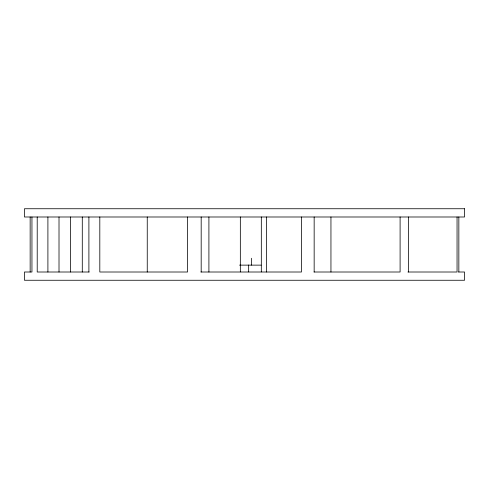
<?xml version="1.0" encoding="UTF-8"?>
<svg xmlns="http://www.w3.org/2000/svg" width="489" height="489" viewBox="0 0 489 489"><rect width="100%" height="100%" fill="white"/><g stroke="black" fill="none" stroke-linecap="round" stroke-linejoin="round"><path stroke-width="0.73" d="M239.518 265.13L261.102 265.13M89.157 272.006L37.213 272.006L37.213 216.994M200.875 272.006L301.45 272.006L301.45 216.994M314.005 272.006L400.1 272.006L400.1 216.994M407.912 272.006L457.05 272.006L457.05 216.994M458.554 272.006L464.55 272.006L464.55 280.258L24.45 280.258L24.45 272.006L31.95 272.006L31.95 216.994M458.847 216.994L458.847 272.006M408.474 216.994L408.474 272.006M330.949 216.994L330.949 272.006M314.158 216.994L314.158 272.006M266.603 216.994L266.603 272.006M261.322 216.994L261.322 271.872M251.621 258.253L251.621 265.13M248.663 265.014L248.663 271.872M240.337 216.994L240.337 271.872M208.907 216.994L208.907 272.006M201.181 216.994L201.181 272.006M187.55 216.994L187.55 272.006L99.811 272.006L99.811 216.994M147.25 216.994L147.25 272.006M88.9 216.994L88.9 272.006M82.286 216.994L82.286 272.006M70.483 216.994L70.483 272.006M59.01 216.994L59.01 272.006M47.904 216.994L47.904 272.006M30.153 216.994L30.153 272.006M464.55 208.742L24.45 208.742L24.45 216.994L464.55 216.994L464.55 208.742"/></g></svg>
